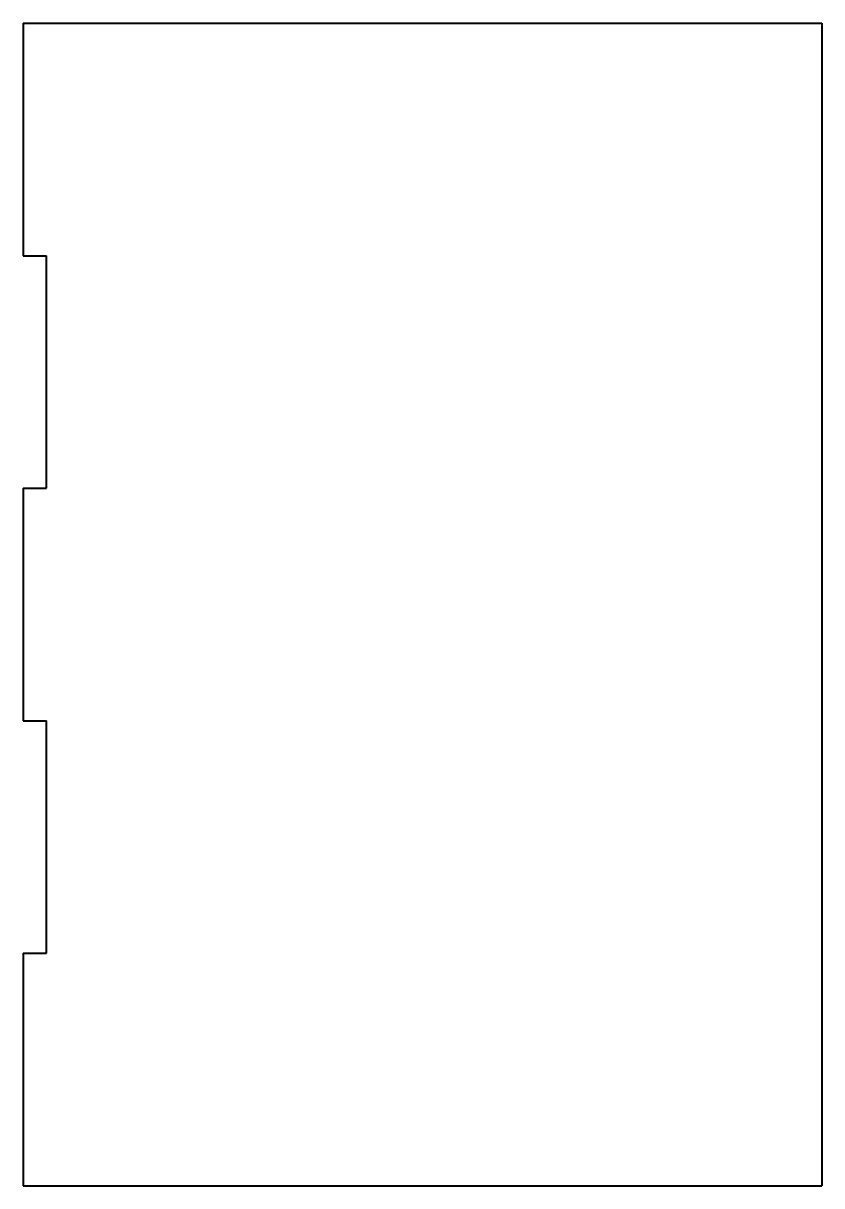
# Model space of a CAD drawing. Header units: inches. Extents: x -2.44 to 1.61, y -27.35 to -21.44.
import ezdxf

# ---------------------------------------------------------------- set-up
doc = ezdxf.new("R2010")
doc.units = ezdxf.units.IN
doc.header["$MEASUREMENT"] = 0
doc.layers.add('Visible', color=7, linetype='Continuous', lineweight=40)

msp = doc.modelspace()

# ---------------------------------------------------------------- linework, layer by layer
at = {"layer": 'Visible'}
for p, q in [((-2.4409, -21.4429), (1.6142, -21.4429)), ((-2.4409, -21.4429), (-2.4409, -22.624)), ((1.6142, -21.4429), (1.6142, -27.3484)), ((-2.4409, -22.624), (-2.3228, -22.624)), ((-2.3228, -23.8051), (-2.3228, -22.624)), ((-2.4409, -23.8051), (-2.3228, -23.8051)), ((-2.4409, -23.8051), (-2.4409, -24.9862)), ((-2.4409, -24.9862), (-2.3228, -24.9862)), ((-2.3228, -26.1673), (-2.3228, -24.9862)), ((-2.4409, -26.1673), (-2.3228, -26.1673)), ((-2.4409, -26.1673), (-2.4409, -27.3484)), ((-2.4409, -27.3484), (1.6142, -27.3484))]:
    msp.add_line(p, q, dxfattribs=at)

doc.saveas('drawing.dxf')
